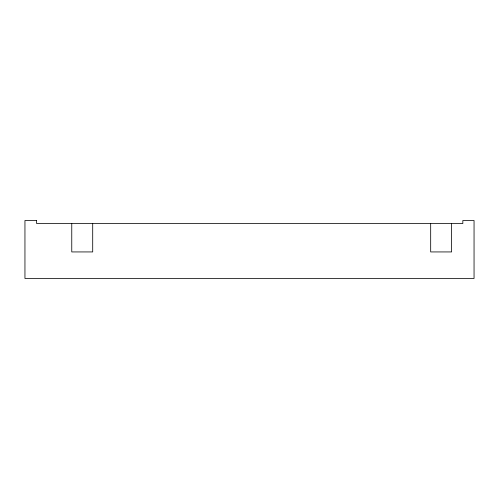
<?xml version="1.0" encoding="UTF-8"?>
<svg xmlns="http://www.w3.org/2000/svg" width="499" height="499" viewBox="0 0 499 499"><rect width="100%" height="100%" fill="white"/><g stroke="black" fill="none" stroke-linecap="round" stroke-linejoin="round"><path stroke-width="0.75" d="M451.62 223.515L451.62 251.933L430.681 251.933L430.681 223.515M92.702 223.515L92.702 251.933L71.762 251.933L71.762 223.515M36.62 220.527L24.95 220.527L24.95 278.473L474.05 278.473L474.05 220.527L462.835 220.527L462.835 223.515L36.62 223.515L36.62 220.527"/></g></svg>
